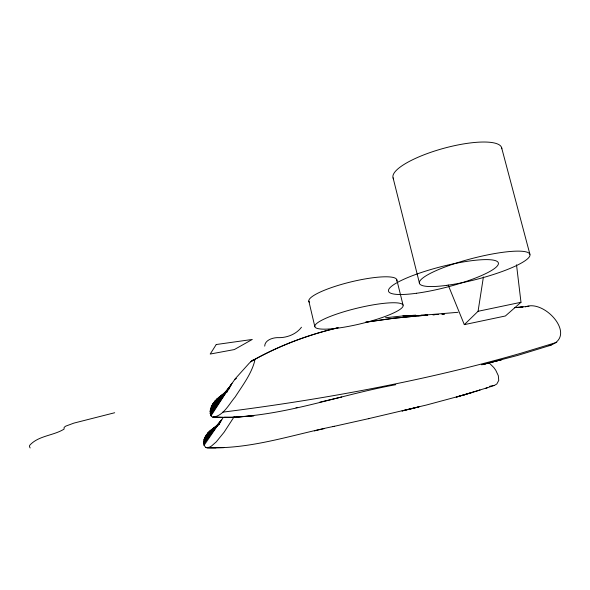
<?xml version="1.0" encoding="UTF-8"?>
<svg xmlns="http://www.w3.org/2000/svg" width="590" height="590" viewBox="0 0 590 590"><rect width="100%" height="100%" fill="white"/><g stroke="black" fill="none" stroke-linecap="round" stroke-linejoin="round"><path stroke-width="0.89" d="M448.171 285.007L464.315 324.64L478.07 311.291L483.409 276.968M218.964 424.571L222.991 417.779M301.475 327.221C296.475 334.021 287.396 337.672 279.018 337.664C273.576 337.266 264.807 339.833 264.704 346.131M231.391 384.252L210.542 415.19L230.815 385.189L210.07 413.472L230.277 386.089L210.062 411.385L229.798 386.959L210.519 409.032L229.363 387.8L211.456 406.495L228.986 388.596L212.894 403.87L228.669 389.356L231.391 384.252L235.602 378.352L249.423 362.99L252.97 360.048L254.305 359.745L254.806 360.615C251.399 374.053 242.527 385.469 235.159 397.004C228.868 404.298 223.44 416.031 212.85 417.16L211.471 416.459C206.684 407.624 216.493 397.999 223.883 394.194M234.201 416.651L224.119 432.19L216.294 441.829L211.382 446.136L209.162 447.309L205.799 447.545C199.295 440.774 208.727 430.228 215.357 427.219M210.955 415.891L232.01 383.301M203.926 445.568L221.427 419.896M220.97 420.567L203.55 443.975L220.549 421.223L203.565 442.087L220.166 421.85L203.978 439.985L219.827 422.455L204.796 437.758L219.539 423.037L206.021 435.464L219.296 423.583L207.68 433.193L219.104 424.092L209.207 431.541M549.002 345.666C578.414 337.207 545.072 298.776 525.395 306.866M516.523 264.829L520.985 302.286L505.394 315.982L464.315 324.64M228.669 389.356L214.834 401.244L227.054 391.185L216.626 399.327L227.497 391.266L218.728 397.483L223.772 394.179M225.933 392.763L227.371 391.812M478.571 390.565L479.995 390.108L456.203 397.122L487.325 387.755L494.376 385.395L496.817 384.009L498.742 380.447L498.307 375.668L495.777 370.277L493.815 367.548L488.704 362.452M234.85 379.326L236.457 378.433M213.787 428.075L217.408 426.172M551.281 345.098L517.585 355.431L483.49 364.369M485.85 388.227L487.325 387.755M556.79 342.34L521.435 353.086A466.402 107.21 -8.8 0 1 423.679 377.866C357.311 392.534 290.199 403.678 222.769 412.152M463.777 394.998L472.62 392.387M465.126 394.607L426.408 405.028L368.344 418.708M338.077 327.782C307.552 334.847 277.934 346.042 250.728 361.648C277.971 346.205 307.479 334.913 337.952 327.782M411.319 408.737L402.048 410.95L419.446 406.731M494.376 385.395L489.597 386.303M410.264 408.988L418.384 407.019M213.705 417.263L224.089 417.454L212.85 417.16L233.382 417.447L231.501 417.484L253.818 415.766L233.382 417.447L224.237 417.337C282.839 416.909 338.557 395.064 395.743 384.709M319.728 402.203L341.735 396.989M114.681 412.742L73.92 423.104L65.719 426.142L64.133 427.374L64.074 429.107C53.476 435.759 38.335 435.582 29.648 445.376L29.5 446.674L30.134 447.95M295.996 407.764L297.633 407.373M369.421 418.472L333.026 426.6L334.265 426.312C291.784 434.808 249.666 449.853 205.799 447.545L224.03 447.603L206.507 447.722L216.139 447.699L207.297 447.744M324.404 428.576L314.426 430.818L315.739 430.523M478.07 311.291L520.985 302.286M365.616 322.221L367.4 321.911M365.608 322.288L393.936 318.239L421.769 315.576M368.285 321.771L393.936 318.239L415.943 316.085M385.506 317.722L402.867 315.938L415.906 315.281L408.265 315.606L413.472 315.377M514.495 307.692L528.965 306.269M520.874 307.095L523.05 306.889L515.586 307.589M416.053 315.798L457.951 312.309M417.757 315.938L422.285 315.569M425.007 315.348L427.721 315.126L424.343 315.385M432.868 314.765L437.109 314.47M433.067 314.765L434.845 314.647M436.615 314.529L438.392 314.411M441.94 314.175L444.602 313.998L442.139 314.153M402.867 315.938L410.67 315.48L405.227 315.79M420.95 315.178L425.803 315.163M501.611 147.677L529.901 254.275M393.088 177.87L419.52 283.451M396.768 279.69L403.066 305.148M308.821 301.099L314.817 326.528M309.47 302.228A45.26 8.813 -13.7 0 1 350.711 281.961A45.26 8.813 -13.7 0 1 396.716 280.973M393.56 178.829A56.33 14.846 -15.4 0 1 442.773 148.584A56.33 14.846 -15.4 0 1 501.788 148.739M216.242 344.523L210.21 354.044L234.341 349.568L252.269 339.449L216.242 344.523M501.677 359.671L481.757 364.738L501.677 359.671M337.266 328.195A45.408 7.995 -13.6 0 0 403.14 305.524A45.408 7.995 -13.6 0 0 336.507 314.138A45.408 7.995 -13.6 0 0 337.266 328.195M416.488 293.267A56.699 10.613 -14.4 0 0 498.425 263.376A56.699 10.613 -14.4 0 0 415.426 274.571A56.699 10.613 -14.4 0 0 416.488 293.267M446.475 285.383A57.097 10.657 -14.6 0 0 529.997 255.042A57.097 10.657 -14.6 0 0 447.603 266.038A57.097 10.657 -14.6 0 0 446.475 285.383"/></g></svg>
